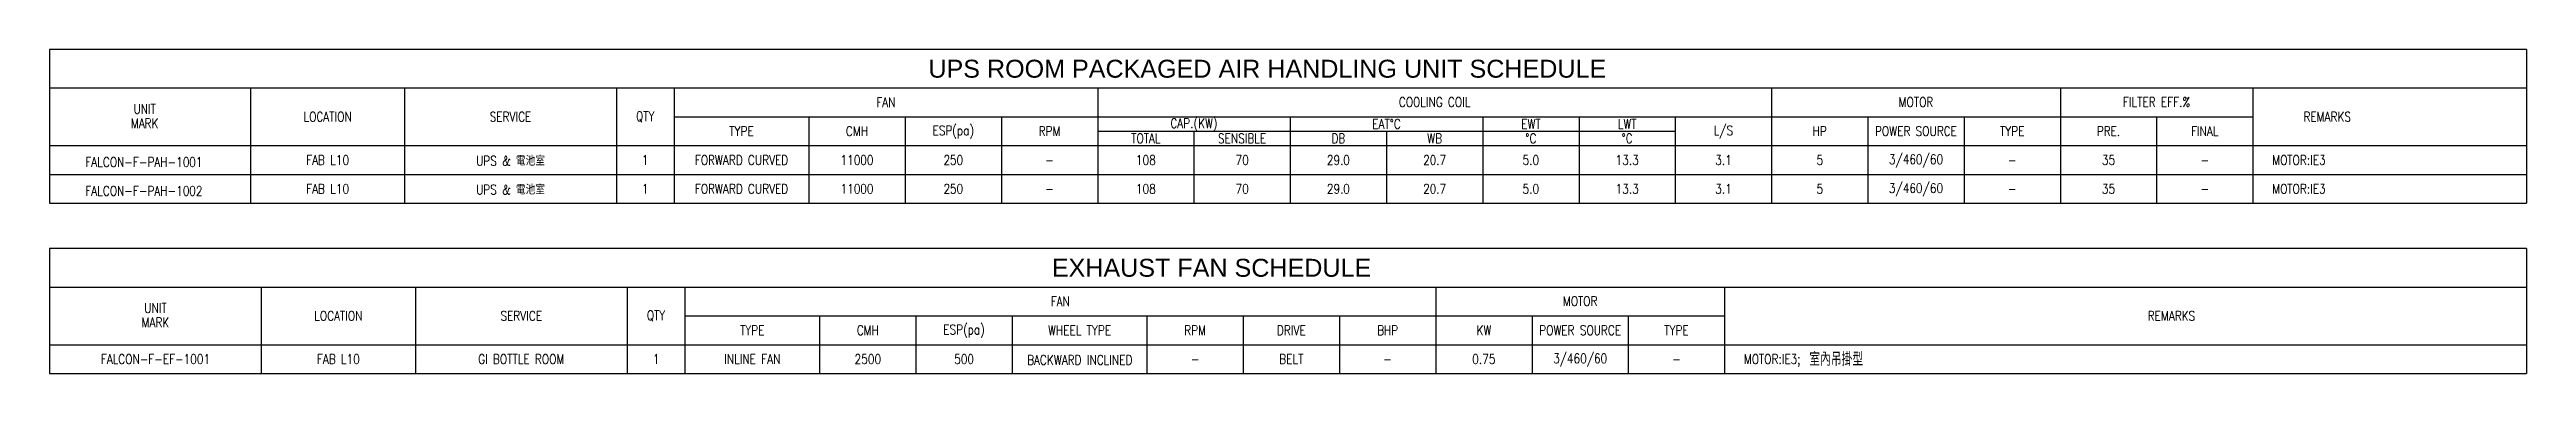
# Model space of a CAD drawing. Header units: millimetres. Extents: x 10 to 850, y -2366 to 587.
# Drawn here: x 50 to 694, y -2366 to -2282 of the extents above.
import ezdxf
from ezdxf.enums import TextEntityAlignment as Align

# ---------------------------------------------------------------- set-up
doc = ezdxf.new("R2010")
doc.units = ezdxf.units.MM
for name, color, linetype in [('M-DETL-60', 3, 'Continuous'), ('M-DETL-EQ', 6, 'Continuous'), ('M-DETL-IF', 2, 'Continuous'), ('M-DETL-OF', 5, 'Continuous')]:
    doc.layers.add(name, color=color, linetype=linetype)
doc.styles.add('DD-TXT', font='arial.ttf')
doc.styles.add('STDTEXT', font='simplex.shx', dxfattribs={"width": 0.8, "bigfont": 'chineset.shx'})

# ---------------------------------------------------------------- blocks, each defined once
blk = doc.blocks.new('A$C463F6F98')
at = {"layer": 'M-DETL-60', "color": 0, "style": 'STDTEXT', "width": 0.8}
for s, p in [('FORWARD CURVED', (0, 0)), ('11000', (30, 0)), ('250', (55, 0)), ('108', (105, 0)), ('70', (130, 0)), ('29.0', (155, 0)), ('20.7', (180, 0)), ('5.0', (205, 0)), ('13.3', (230, 0)), ('3.1', (255, 0)), ('5', (280, 0)), ('3/460/60', (305, 0)), ('35', (355, 0)), ('-', (80, 0)), ('-', (330, 0)), ('-', (380, 0))]:
    blk.add_text(s, height=2.5, dxfattribs=at).set_placement(p, align=Align.MIDDLE)

msp = doc.modelspace()

# ---------------------------------------------------------------- linework, layer by layer
at = {"layer": 'M-DETL-IF'}
for p, q in [((102.67, -2291.84), (102.67, -2321.84)), ((142.67, -2291.84), (142.67, -2321.84)), ((197.67, -2291.84), (197.67, -2321.84)), ((212.67, -2291.84), (212.67, -2321.84)), ((322.67, -2291.84), (322.67, -2321.84)), ((497.67, -2291.84), (497.67, -2321.84)), ((572.67, -2291.84), (572.67, -2321.84)), ((622.67, -2291.84), (622.67, -2321.84)), ((212.67, -2299.34), (622.67, -2299.34)), ((247.67, -2299.34), (247.67, -2321.84)), ((272.67, -2299.34), (272.67, -2321.84)), ((297.67, -2299.34), (297.67, -2321.84)), ((372.67, -2299.34), (372.67, -2321.84)), ((422.67, -2299.34), (422.67, -2321.84)), ((447.67, -2299.34), (447.67, -2321.84)), ((472.67, -2299.34), (472.67, -2321.84)), ((522.67, -2299.34), (522.67, -2321.84)), ((547.67, -2299.34), (547.67, -2321.84)), ((597.67, -2299.34), (597.67, -2321.84)), ((322.67, -2303.09), (472.67, -2303.09)), ((347.67, -2303.09), (347.67, -2321.84)), ((397.67, -2303.09), (397.67, -2321.84)), ((50.46, -2314.34), (693.71, -2314.34)), ((105.46, -2343.62), (105.46, -2366.12)), ((145.46, -2343.62), (145.46, -2366.12)), ((200.46, -2343.62), (200.46, -2366.12)), ((215.46, -2343.62), (215.46, -2366.12)), ((410.46, -2343.62), (410.46, -2366.12)), ((485.46, -2343.62), (485.46, -2366.12)), ((215.46, -2351.12), (485.46, -2351.12)), ((250.46, -2351.12), (250.46, -2366.12)), ((275.46, -2351.12), (275.46, -2366.12)), ((300.46, -2351.12), (300.46, -2366.12)), ((335.46, -2351.12), (335.46, -2366.12)), ((360.46, -2351.12), (360.46, -2366.12)), ((385.46, -2351.12), (385.46, -2366.12)), ((435.46, -2351.12), (435.46, -2366.12)), ((460.46, -2351.12), (460.46, -2366.12))]:
    msp.add_line(p, q, dxfattribs=at)
at = {"layer": 'M-DETL-OF'}
for p, q in [((693.71, -2281.84), (50.46, -2281.84)), ((50.46, -2281.84), (50.46, -2321.84)), ((693.71, -2281.84), (693.71, -2321.84)), ((50.46, -2291.84), (693.71, -2291.84)), ((50.46, -2306.84), (693.71, -2306.84)), ((50.46, -2321.84), (693.71, -2321.84)), ((693.71, -2333.62), (50.46, -2333.62)), ((50.46, -2333.62), (50.46, -2366.12)), ((693.71, -2333.62), (693.71, -2366.12)), ((50.46, -2343.62), (693.71, -2343.62)), ((50.46, -2358.62), (693.71, -2358.62)), ((50.46, -2366.12), (693.71, -2366.12))]:
    msp.add_line(p, q, dxfattribs=at)

# ---------------------------------------------------------------- block references
at = {"layer": 'M-DETL-60'}
for p in [(230.17, -2310.59), (230.17, -2318.09)]:
    msp.add_blockref('A$C463F6F98', p, dxfattribs=at)

# ---------------------------------------------------------------- texts
at = {"layer": 'M-DETL-60', "style": 'STDTEXT', "width": 0.8}
for s, p in [('UNIT', (75.17, -2297.29)), ('FAN', (267.67, -2295.59)), ('MARK', (75.17, -2301.04)), ('LOCATION', (122.67, -2299.34)), ('SERVICE', (170.17, -2299.34)), ('QTY', (205.17, -2299.34)), ('TYPE', (230.17, -2303.09)), ('CMH', (260.17, -2303.09)), ('ESP(pa)', (285.17, -2303.09)), ('RPM', (310.17, -2303.09)), ('CAP.(KW)', (347.67, -2301.21)), ('EAT%%DC', (397.67, -2301.21)), ('EWT', (435.17, -2301.21)), ('LWT', (460.17, -2301.21)), ('L/S', (485.17, -2303.09)), ('HP', (510.17, -2303.09)), ('POWER SOURCE', (535.17, -2303.09)), ('TYPE', (560.17, -2303.09)), ('PRE.', (585.17, -2303.09)), ('FINAL', (610.17, -2303.09)), ('REMARKS', (641.97, -2299.34)), ('UPS & 電池室', (170.17, -2310.59)), ('TOTAL', (335.17, -2304.96)), ('SENSIBLE', (360.17, -2304.96)), ('DB', (385.17, -2304.96)), ('WB', (410.17, -2304.96)), ('%%DC', (435.17, -2304.96)), ('%%DC', (460.17, -2304.96)), ('FALCON-F-PAH-1001', (74.98, -2311.12)), ('FAB L10', (122.67, -2310.59)), ('1', (205.17, -2310.59)), ('FALCON-F-PAH-1002', (74.98, -2318.62)), ('FAB L10', (122.67, -2318.09)), ('UPS & 電池室', (170.17, -2318.09)), ('1', (205.17, -2318.09)), ('UNIT', (77.96, -2349.08)), ('FAN', (312.96, -2347.37)), ('MARK', (77.96, -2352.83)), ('LOCATION', (125.46, -2351.12)), ('SERVICE', (172.96, -2351.12)), ('QTY', (207.96, -2351.12)), ('TYPE', (232.96, -2354.87)), ('CMH', (262.96, -2354.87)), ('ESP(pa)', (287.96, -2354.87)), ('WHEEL TYPE', (317.96, -2354.87)), ('RPM', (347.96, -2354.87)), ('DRIVE', (372.96, -2354.87)), ('BHP', (397.96, -2354.87)), ('KW', (422.96, -2354.87)), ('POWER SOURCE', (447.96, -2354.87)), ('TYPE', (472.96, -2354.87)), ('REMARKS', (601.52, -2351.12)), ('3/460/60', (447.96, -2362.37)), ('FALCON-F-EF-1001', (77.96, -2362.37)), ('FAB L10', (125.46, -2362.37)), ('GI BOTTLE ROOM', (172.96, -2362.37)), ('1', (207.96, -2362.37)), ('INLINE FAN', (232.96, -2362.37)), ('2500', (262.96, -2362.37)), ('500', (287.96, -2362.37)), ('-', (347.96, -2362.37)), ('BELT', (372.96, -2362.37)), ('-', (397.96, -2362.37)), ('0.75', (422.96, -2362.37)), ('-', (472.96, -2362.37))]:
    msp.add_text(s, height=2.5, dxfattribs=at).set_placement(p, align=Align.MIDDLE)
for s, p in [('COOLING COIL', (410.17, -2296.77)), ('MOTOR', (535.17, -2296.77)), ('FILTER EFF.%%%', (597.67, -2296.77)), ('MOTOR', (447.96, -2348.55))]:
    msp.add_text(s, height=2.5, dxfattribs=at).set_placement(p, align=Align.CENTER)
for s, height, p in [('MOTOR:IE3', 2.5, (627.67, -2310.59)), ('MOTOR:IE3', 2.5, (627.67, -2318.09)), ('室內吊掛型', 3.5, (507.47, -2362.37)), ('MOTOR:IE3;', 2.5, (490.46, -2362.37))]:
    msp.add_text(s, height=height, dxfattribs=at).set_placement(p, align=Align.MIDDLE_LEFT)
msp.add_text('BACKWARD INCLINED', height=2.5, dxfattribs=at).set_placement((318, -2362.59), align=Align.MIDDLE_CENTER)
at = {"layer": 'M-DETL-EQ', "style": 'DD-TXT'}
for s, p in [('UPS ROOM PACKAGED AIR HANDLING UNIT SCHEDULE', (366.71, -2286.84)), ('EXHAUST FAN SCHEDULE', (352.23, -2338.62))]:
    msp.add_text(s, height=4.6667, dxfattribs=at).set_placement(p, align=Align.MIDDLE)

doc.saveas('drawing.dxf')
